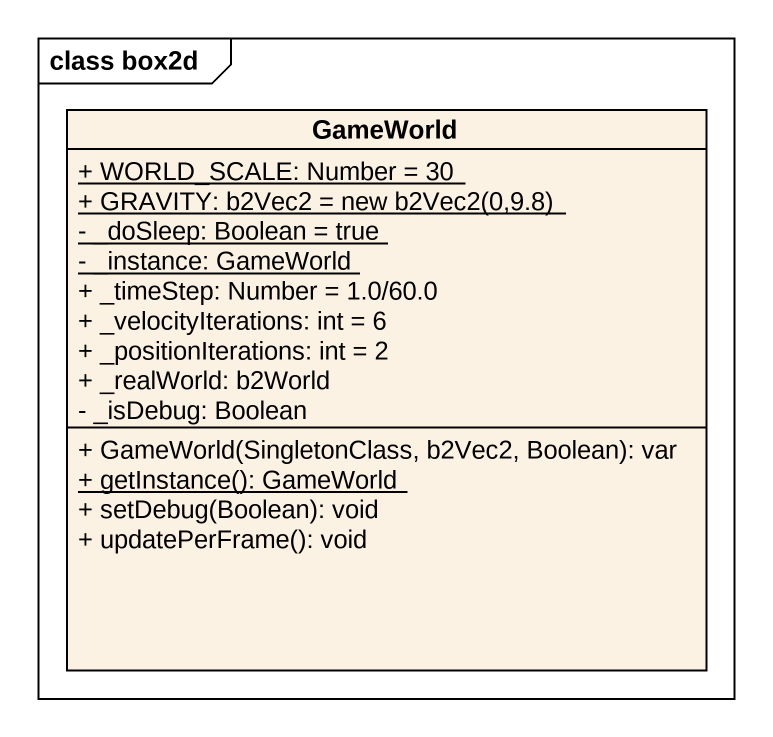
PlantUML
@startuml
mainframe class box2d
hide circle
hide empty members
skinparam classAttributeIconSize 0
class GameWorld {
  {static} + WORLD_SCALE: Number = 30
  {static} {field} + GRAVITY: b2Vec2 = new b2Vec2(0,9.8)
  {static} - _doSleep: Boolean = true
  {static} - _instance: GameWorld
  + _timeStep: Number = 1.0/60.0
  + _velocityIterations: int = 6
  + _positionIterations: int = 2
  + _realWorld: b2World
  - _isDebug: Boolean
  + GameWorld(SingletonClass, b2Vec2, Boolean): var
  {static} + getInstance(): GameWorld
  + setDebug(Boolean): void
  + updatePerFrame(): void
}
@enduml
